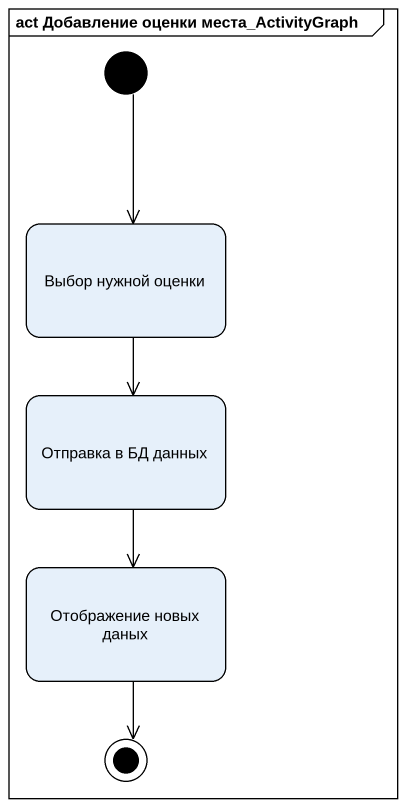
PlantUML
@startuml
mainframe act Добавление оценки места_ActivityGraph
hide empty description
state "Выбор нужной оценки" as Выбор_нужной_оценки
state "Отправка в БД данных" as Отправка_в_БД_данных
state "Отображение новых даных" as Отображение_новых_даных
[*] --> Выбор_нужной_оценки
Выбор_нужной_оценки --> Отправка_в_БД_данных
Отправка_в_БД_данных --> Отображение_новых_даных
Отображение_новых_даных --> [*]
@enduml
